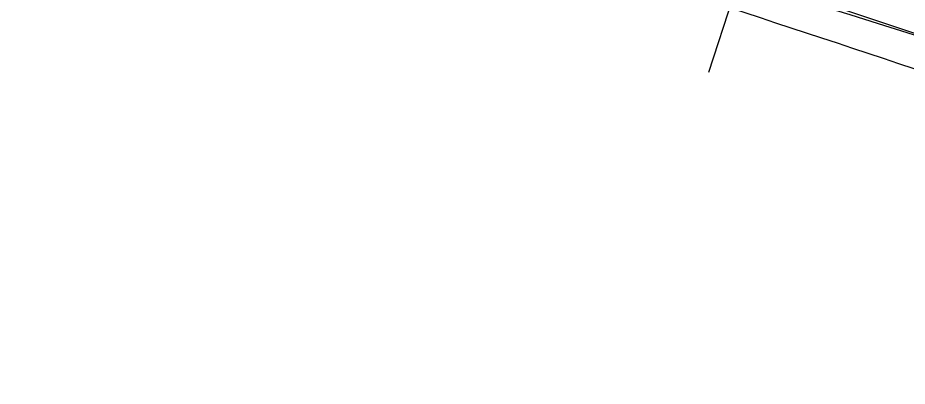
# Model space of a CAD drawing. Extents: x 24221263 to 48466785, y 43033036 to 86624613.
# Drawn here: x 24300108 to 24321179, y 43194873 to 43203597 of the extents above; entities that cross this region are included whole.
import ezdxf

# ---------------------------------------------------------------- set-up
doc = ezdxf.new("R2010")
doc.units = 0
doc.header["$MEASUREMENT"] = 0
doc.layers.add('AC-W', color=7, linetype='CONTINUOUS')

msp = doc.modelspace()

# ---------------------------------------------------------------- linework, layer by layer
at = {"layer": 'AC-W', "color": 7, "ltscale": 300}
msp.add_line((24316480.3566, 43202308.90837), (24334047.36545, 43256271.97107), dxfattribs=at)
for centre, radius, start, end in [((24200085.69196, 42822314.57016), 421812.04579, 62.5579175751, 76.2830629249), ((24203368.7725, 42828700.35855), 392631.86365, 62.5441212663, 75.7362059944)]:
    msp.add_arc(centre, radius, start, end, dxfattribs=at)
at = {"layer": 'AC-W', "color": 7}
for radius, start, end in [(543822.67138, 70.6743156882, 71.9416782308), (543022.67138, 70.674328355, 71.9679804358)]:
    msp.add_arc((24148883.81275, 42687478.92908), radius, start, end, dxfattribs=at)

doc.saveas('drawing.dxf')
